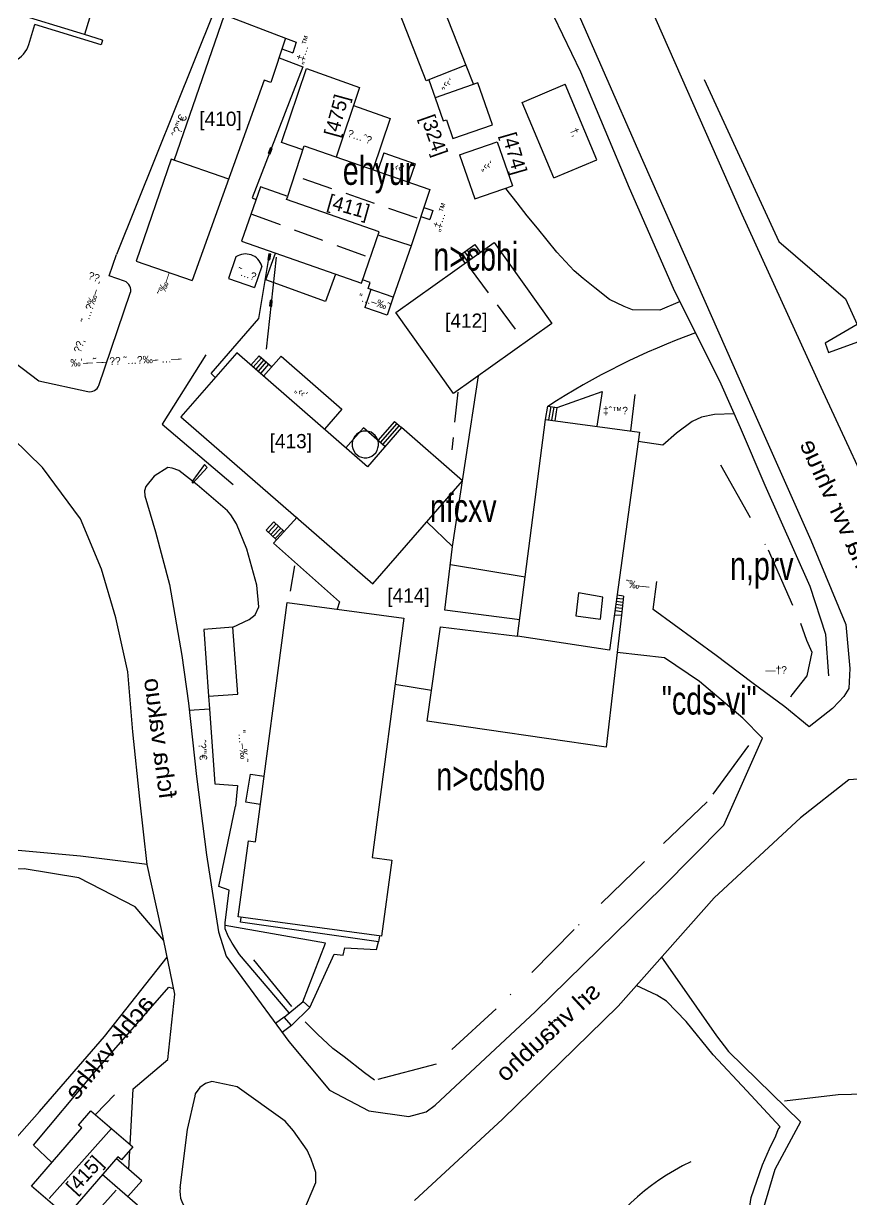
# Model space of a CAD drawing. Header units: millimetres. Extents: x 206768 to 208678, y 737854 to 739416.
# Drawn here: x 207694.6 to 207781.8, y 738370.9 to 738494.7 of the extents above; entities that cross this region are included whole.
import ezdxf
from ezdxf.enums import TextEntityAlignment as Align

# ---------------------------------------------------------------- set-up
doc = ezdxf.new("R2010")
doc.units = ezdxf.units.MM
doc.header["$LTSCALE"] = 0.5
doc.linetypes.add('DIVIDE', pattern=[31.75, 12.7, -6.35, 0, -6.35, 0, -6.35])
doc.linetypes.add('HIDDEN', pattern=[9.525, 6.35, -3.175])
doc.layers.get('0').update_dxf_attribs({"color": 2})
for name, color, linetype in [('1BATIM', 6, 'Continuous'), ('1MADREGOT', 60, 'Continuous'), ('F-KIR-TOMECH', 140, 'Continuous'), ('F-SHAAR', 41, 'HIDDEN'), ('H-HOUSE', 6, 'Continuous'), ('H-MIGDAL', 6, 'Continuous'), ('H-MIVNE', 6, 'Continuous'), ('H-ROOF', 6, 'HIDDEN'), ('H-SCHACHA', 6, 'Continuous'), ('H-ZIBUR', 6, 'Continuous'), ('MISPAR', 1, 'Continuous'), ('R-GESHER', 1, 'Continuous'), ('R-MIDRACHA', 31, 'Continuous'), ('T-KOLTAN', 7, 'Continuous'), ('T-MAICHAL', 7, 'Continuous'), ('TEXT', 7, 'Continuous'), ('W-CANAL', 7, 'DIVIDE'), ('W-PIPE', 7, 'Continuous')]:
    doc.layers.add(name, color=color, linetype=linetype)
for name, color, linetype, lineweight in [('1COVER', 7, 'Continuous', 25), ('1KAV-ASFLT', 7, 'Continuous', 25), ('1PRAT', 12, 'Continuous', 25), ('A-NOTE', 82, 'Continuous', 9), ('R-E-SAFA', 7, 'Continuous', 25), ('R-MER', 7, 'Continuous', 25), ('R-ROAD', 7, 'Continuous', 25), ('rehovot', 7, 'Continuous', 40)]:
    doc.layers.add(name, color=color, linetype=linetype, lineweight=lineweight)
doc.styles.add('NR1', font='narkism$.shx')
doc.styles.add('REHOV-BIG', font='gil1.shx', dxfattribs={"height": 1.8})
doc.styles.add('TRHEBTXT', font='hebtxt')

# ---------------------------------------------------------------- blocks, each defined once
blk = doc.blocks.new('ANOT0')
at = {"style": 'TRHEBTXT', "flags": 8}
blk.add_attdef('TEXT', text='', height=1.6, dxfattribs=at).set_placement((0, -1.16), align=Align.TOP_CENTER)
blk = doc.blocks.new('TR_LOT')
at = {"flags": 8}
blk.add_attdef('LOT', text='', height=3, dxfattribs=at).set_placement((0, 0), align=Align.MIDDLE_CENTER)
blk = doc.blocks.new('ANOT200')
at = {"style": 'TRHEBTXT', "flags": 8}
blk.add_attdef('TEXT', text='', height=1.8, dxfattribs=at).set_placement((0, 0), align=Align.MIDDLE_CENTER)
blk = doc.blocks.new('PIPE-1')
for p, q in [((0.75, 0.2), (-0.75, 0.2)), ((0.75, 0.15), (-0.75, 0.15)), ((0.75, 0.1), (-0.75, 0.1)), ((0.75, 0.05), (-0.75, 0.05)), ((0.75, 0), (-0.75, 0)), ((0.75, -0.05), (-0.75, -0.05)), ((0.75, -0.1), (-0.75, -0.1)), ((0.75, -0.15), (-0.75, -0.15)), ((0.75, -0.2), (-0.75, -0.2))]:
    blk.add_line(p, q)
blk.add_lwpolyline([(-0.75, -0.25), (0.75, -0.25), (0.75, 0.25), (-0.75, 0.25)], close=True)

msp = doc.modelspace()

# ---------------------------------------------------------------- linework, layer by layer
at = {"layer": '1BATIM'}
for p, q in [((207741.18, 738490.29), (207741.98, 738488.25)), ((207737.28, 738488.76), (207737.94, 738486.86)), ((207740.52, 738480.85), (207744.49, 738482.22)), ((207744.49, 738482.22), (207746.09, 738477.59)), ((207732.53, 738481.07), (207731.87, 738479.12)), ((207732.53, 738481.07), (207735.83, 738479.92)), ((207740.52, 738480.85), (207742.12, 738476.22)), ((207735.83, 738479.92), (207735.18, 738477.98)), ((207742.12, 738476.22), (207746.09, 738477.59)), ((207721.73, 738459.68), (207719.89, 738457.57)), ((207721.73, 738459.68), (207728.14, 738454.1)), ((207728.14, 738454.1), (207726.3, 738451.98))]:
    msp.add_line(p, q, dxfattribs=at)
at = {"layer": '1COVER'}
for p, q in [((207695.17, 738492.47), (207695.81, 738494.58)), ((207702.79, 738492.45), (207695.81, 738494.58)), ((207702.93, 738492.93), (207701.02, 738493.52)), ((207702.93, 738492.93), (207702.79, 738492.45)), ((207729.36, 738486.06), (207733.21, 738484.68)), ((207733.21, 738484.68), (207731.4, 738479.29)), ((207716.97, 738470.11), (207716.18, 738467.85)), ((207719.71, 738469.16), (207718.92, 738466.89)), ((207716.18, 738467.85), (207718.92, 738466.89)), ((207731.18, 738466.68), (207730.53, 738464.79)), ((207733.54, 738465.87), (207732.9, 738463.98)), ((207732.9, 738463.98), (207730.53, 738464.79)), ((207730.4, 738452.13), (207728.56, 738450.01)), ((207732.66, 738450.16), (207730.4, 738452.13)), ((207761.92, 738450.32), (207759.31, 738450.68)), ((207714.1, 738423.89), (207714.19, 738422.58)), ((207712.06, 738422.43), (207714.19, 738422.58)), ((207714.19, 738422.58), (207714.75, 738414.67)), ((207715.17, 738403.87), (207716.93, 738412.31)), ((207731.77, 738397.24), (207732, 738398.03)), ((207722.06, 738390.13), (207721.14, 738389.45)), ((207722.84, 738389.25), (207721.84, 738388.51))]:
    msp.add_line(p, q, dxfattribs=at)
msp.add_lwpolyline([(207758.96, 738455.65), (207758.52, 738451.82)], dxfattribs=at)
for centre, radius, start, end in [((207692.54, 738493.27), 2.75, 294.435, 343.0575), ((207717.99, 738468.63), 1.8, 17.1015, 124.3957), ((207774.8, 738353.58), 23.51, 114.9818, 188.8114)]:
    msp.add_arc(centre, radius, start, end, dxfattribs=at)
at = {"layer": '1KAV-ASFLT'}
for p, q in [((207762.1, 738427.92), (207757.11, 738428.49)), ((207768.35, 738410.31), (207772.4, 738419.46)), ((207757.23, 738391.29), (207745.04, 738379.4)), ((207713.17, 738382.72), (207712.68, 738382.06)), ((207713.77, 738383.13), (207713.17, 738382.72)), ((207714.42, 738383.35), (207713.77, 738383.13)), ((207717.11, 738382.79), (207714.42, 738383.35)), ((207722.17, 738379.18), (207717.11, 738382.79)), ((207712.64, 738381.79), (207711.84, 738378.3)), ((207723.02, 738378.17), (207722.17, 738379.18)), ((207745.04, 738379.4), (207735.77, 738370.83)), ((207711.84, 738378.3), (207711.08, 738372.17)), ((207724.48, 738376.14), (207723.02, 738378.17)), ((207724.89, 738375.18), (207724.48, 738376.14)), ((207725.38, 738373.78), (207724.89, 738375.18)), ((207724.02, 738369.5), (207725.4, 738372.73)), ((207725.4, 738372.73), (207725.38, 738373.78))]:
    msp.add_line(p, q, dxfattribs=at)
for points in [[(207716.66, 738561.77), (207720, 738557.1), (207730.24, 738541.09), (207736.22, 738529.41), (207746.43, 738509.65), (207752.72, 738496.36), (207759.26, 738481.48), (207765.52, 738467.28), (207770.75, 738455.45), (207777.49, 738440.31), (207781.19, 738431.44), (207781.6, 738426.82), (207781.52, 738424.69), (207780.98, 738423.86), (207780.45, 738423.29), (207779.8, 738422.61)], [(207747.59, 738521.65), (207747.59, 738521.65), (207752.97, 738512.11), (207759.33, 738499.36), (207770.23, 738474.63), (207778.56, 738456.41), (207785.34, 738441.82), (207792.15, 738426.81), (207800, 738412.62), (207807.37, 738399.56), (207820.94, 738378.31), (207836.04, 738354.86), (207839.24, 738350)], [(207705.83, 738376.71), (207706.14, 738382.57), (207709.8, 738385.66), (207710.54, 738392.54), (207709.15, 738399.35), (207707.61, 738406.2), (207706.85, 738413.06), (207706.1, 738420.13), (207705.58, 738426.44), (207704.34, 738432.15), (207702.8, 738437.25), (207700.6, 738442.55), (207696.59, 738447.95), (207691.88, 738452.56), (207684.99, 738457.55), (207678.92, 738460.74), (207674.02, 738457.06), (207672.69, 738453.6), (207671.74, 738452.13), (207670.92, 738451.4), (207669.89, 738449.95)], [(207779.8, 738422.61), (207777.32, 738420.67), (207774.76, 738422.79), (207771.28, 738425.34), (207767.54, 738428.19), (207760.89, 738433.02), (207761.29, 738435.96)], [(207772.4, 738419.46), (207770.34, 738421.57), (207765.77, 738425.44), (207762.1, 738427.92)], [(207781.49, 738415.1), (207776.43, 738411.09), (207767.31, 738402.68)], [(207829.19, 738350), (207828.78, 738350.64), (207820.49, 738363.59), (207813.27, 738375.17), (207803.03, 738391.57), (207795.48, 738404.25), (207791.16, 738411.81), (207790.15, 738413.28), (207789.58, 738413.74), (207787.6, 738414.5), (207784.5, 738415.31), (207781.49, 738415.1)], [(207722.54, 738387.56), (207726.82, 738382.44), (207730.95, 738380.26), (207735.19, 738379.67), (207736.99, 738380.17), (207737.95, 738380.85), (207748.5, 738390.7), (207761.89, 738403.81), (207768.35, 738410.31)], [(207757.23, 738391.29), (207767.31, 738402.67)]]:
    msp.add_lwpolyline(points, dxfattribs=at)
msp.add_lwpolyline([(207678.67, 738471.33), (207691.8, 738460.4), (207696.23, 738457.07), (207701.38, 738455.95, 0.380703), (207702.54, 738456.6), (207705.85, 738466.29, 0.414214), (207705.23, 738467.56), (207703.62, 738468.11)], format="xyb", dxfattribs=at)
msp.add_arc((207714.06, 738371.8), 3, 172.9123, 228.9597, dxfattribs=at)
at = {"layer": '1MADREGOT'}
for p, q in [((207740.5, 738470.26), (207742.13, 738471.42)), ((207740.77, 738470.46), (207741.35, 738469.65)), ((207741.04, 738470.65), (207741.62, 738469.84)), ((207741.31, 738470.84), (207741.89, 738470.03)), ((207742.13, 738471.42), (207742.7, 738470.61)), ((207740.5, 738470.26), (207741.07, 738469.45)), ((207719.41, 738459.71), (207718.55, 738458.73)), ((207719.66, 738459.49), (207718.8, 738458.51)), ((207719.91, 738459.28), (207719.05, 738458.3)), ((207719.41, 738459.71), (207720.74, 738458.55)), ((207720.16, 738459.06), (207719.3, 738458.08)), ((207720.4, 738458.84), (207719.55, 738457.86)), ((207749.57, 738453.02), (207749.8, 738454.4)), ((207749.8, 738454.4), (207750.81, 738454.26)), ((207749.93, 738452.99), (207750.16, 738454.37)), ((207750.25, 738452.94), (207750.48, 738454.32)), ((207733.66, 738452.81), (207731.92, 738450.81)), ((207733.91, 738452.6), (207732.17, 738450.59)), ((207734.16, 738452.38), (207732.42, 738450.37)), ((207733.66, 738452.81), (207734.41, 738452.16)), ((207720.96, 738442.25), (207720.14, 738441.36)), ((207721.2, 738442.02), (207720.39, 738441.14)), ((207720.96, 738442.25), (207722.06, 738441.23)), ((207720.14, 738441.36), (207721.25, 738440.35)), ((207721.44, 738441.8), (207720.63, 738440.92)), ((207721.69, 738441.58), (207720.87, 738440.69)), ((207721.93, 738441.35), (207721.12, 738440.47)), ((207757.79, 738434.42), (207757.11, 738434.51)), ((207757.79, 738434.42), (207757.56, 738432.43)), ((207757.64, 738433.11), (207756.93, 738433.2)), ((207757.67, 738433.43), (207756.97, 738433.53)), ((207757.71, 738433.76), (207757.02, 738433.86)), ((207757.75, 738434.09), (207757.06, 738434.18)), ((207757.6, 738432.78), (207756.89, 738432.87))]:
    msp.add_line(p, q, dxfattribs=at)
at = {"layer": '1PRAT'}
for p, q in [((207722.2, 738493.15), (207723.32, 738492.72)), ((207723.32, 738492.72), (207722.95, 738491.58)), ((207721.82, 738492.01), (207722.95, 738491.58)), ((207747.1, 738486.38), (207751.65, 738488.28)), ((207754.97, 738480.35), (207751.65, 738488.28)), ((207750.43, 738478.45), (207747.1, 738486.38)), ((207750.43, 738478.45), (207754.97, 738480.35)), ((207736.76, 738475.31), (207737.71, 738474.99)), ((207736.44, 738474.37), (207737.39, 738474.04)), ((207737.71, 738474.99), (207737.39, 738474.04))]:
    msp.add_line(p, q, dxfattribs=at)
at = {"layer": 'F-KIR-TOMECH'}
for points in [[(207713.79, 738459.82), (207709.21, 738452.53), (207716.67, 738446.16)], [(207722.59, 738390.56), (207717.34, 738396.72), (207716.57, 738397.92), (207716.14, 738398.64), (207715.84, 738399.41), (207715.84, 738400.05), (207716.25, 738403.49), (207715.17, 738403.87)]]:
    msp.add_lwpolyline(points, dxfattribs=at)
at = {"layer": 'F-SHAAR'}
for points in [[(207740.32, 738455.87), (207739.71, 738449.83)], [(207722.7, 738434.93), (207723.19, 738437.6)]]:
    msp.add_lwpolyline(points, dxfattribs=at)
at = {"layer": 'H-HOUSE'}
for p, q in [((207703.12, 738500.4), (207701.02, 738493.52)), ((207701.02, 738493.52), (207693.19, 738495.9))]:
    msp.add_line(p, q, dxfattribs=at)
at = {"layer": 'H-MIGDAL'}
msp.add_lwpolyline([(207752.76, 738432.35), (207755.35, 738432.01), (207755.6, 738434.33), (207753.05, 738434.78), (207752.76, 738432.35)], dxfattribs=at)
at = {"layer": 'H-MIVNE'}
for p, q in [((207736.44, 738502.35), (207741.18, 738490.29)), ((207737, 738488.65), (207732.27, 738500.71)), ((207710.48, 738480.27), (207715.76, 738495.59)), ((207715.76, 738495.59), (207722.2, 738493.15)), ((207722.2, 738493.15), (207720.66, 738488.48)), ((207741.18, 738490.29), (207737, 738488.65)), ((207719.95, 738488.73), (207712.38, 738467.65)), ((207720.66, 738488.48), (207719.95, 738488.73)), ((207722.43, 738476.5), (207724.17, 738481.79)), ((207724.17, 738481.79), (207737.4, 738477.21)), ((207710.15, 738480.39), (207706.48, 738469.67)), ((207716.21, 738478.31), (207710.15, 738480.39)), ((207719.55, 738477.5), (207717.55, 738471.76)), ((207722.43, 738476.49), (207719.55, 738477.5)), ((207722.31, 738476.17), (207722.43, 738476.49)), ((207737.4, 738477.21), (207735.41, 738471.3)), ((207732.07, 738472.76), (207722.31, 738476.17)), ((207717.55, 738471.76), (207730.18, 738467.35)), ((207730.18, 738467.35), (207732.07, 738472.76)), ((207735.41, 738471.3), (207732.04, 738472.38)), ((207733.8, 738464.28), (207744.17, 738471.65)), ((207744.17, 738471.65), (207750.24, 738463.11)), ((207735.41, 738471.3), (207733.54, 738465.87)), ((207706.48, 738469.67), (207712.38, 738467.65)), ((207731.12, 738467.43), (207730.3, 738467.69)), ((207730.88, 738466.78), (207731.12, 738467.43)), ((207733.54, 738465.87), (207730.88, 738466.78)), ((207739.87, 738455.73), (207733.8, 738464.28)), ((207750.24, 738463.11), (207739.87, 738455.73)), ((207700.39, 738378.77), (207701.68, 738380.27)), ((207701.68, 738380.27), (207706.11, 738376.47)), ((207700.74, 738378.48), (207700.39, 738378.77)), ((207695.46, 738372.35), (207700.74, 738378.48)), ((207706.11, 738376.47), (207704.92, 738375.09)), ((207704.52, 738375.43), (207699.14, 738369.18)), ((207704.92, 738375.09), (207704.52, 738375.43)), ((207706.62, 738370.32), (207702.9, 738373.56)), ((207699.14, 738369.18), (207695.46, 738372.35))]:
    msp.add_line(p, q, dxfattribs=at)
msp.add_lwpolyline([(207697.3, 738371.04), (207703.87, 738378.4)], dxfattribs=at)
at = {"layer": 'H-ROOF'}
for points in [[(207736.07, 738474.19), (207723.42, 738478.55)], [(207718.65, 738474.61), (207730.72, 738470.17)], [(207741.64, 738468.89), (207746.99, 738461.66)], [(207704.37, 738371.91), (207700.89, 738368.05)]]:
    msp.add_lwpolyline(points, dxfattribs=at)
at = {"layer": 'H-SCHACHA'}
for p, q in [((207721.78, 738482.17), (207724.41, 738489.95)), ((207724.41, 738489.95), (207730, 738487.95)), ((207730, 738487.95), (207727.52, 738480.63)), ((207742.44, 738488.42), (207737.94, 738486.86)), ((207743.97, 738484), (207742.44, 738488.42)), ((207737.94, 738486.86), (207738.78, 738484.42)), ((207738.78, 738484.42), (207739.14, 738484.55)), ((207739.14, 738484.55), (207739.82, 738482.56)), ((207739.82, 738482.56), (207743.97, 738484)), ((207724.03, 738481.37), (207721.78, 738482.17)), ((207716.66, 738431.14), (207713.6, 738430.92)), ((207713.6, 738430.92), (207714.1, 738423.89)), ((207717.16, 738424.11), (207716.66, 738431.14)), ((207714.1, 738423.89), (207717.16, 738424.11))]:
    msp.add_line(p, q, dxfattribs=at)
for points in [[(207727.45, 738468.31), (207726.39, 738465.41), (207720.13, 738467.7), (207721.13, 738470.51)], [(207739.58, 738437.76), (207747.44, 738436.45)], [(207719.54, 738412.49), (207718.02, 738412.73), (207718.49, 738415.69), (207719.94, 738415.49)], [(207705.59, 738371.24), (207707.05, 738372.9), (207704.35, 738375.24)]]:
    msp.add_lwpolyline(points, dxfattribs=at)
at = {"layer": 'H-ZIBUR'}
for p, q in [((207717.05, 738460.04), (207711.18, 738453.29)), ((207730.83, 738448.04), (207717.05, 738460.04)), ((207750.81, 738454.26), (207755.54, 738455.94)), ((207755.54, 738455.94), (207754.96, 738452.29)), ((207750.58, 738452.88), (207750.81, 738454.26)), ((207711.18, 738453.29), (207731.38, 738435.7)), ((207746.63, 738430.2), (207749.57, 738453.02)), ((207749.57, 738453.02), (207759.45, 738451.69)), ((207734.41, 738452.16), (207730.83, 738448.04)), ((207740.84, 738446.57), (207734.41, 738452.16)), ((207759.45, 738451.69), (207756.32, 738428.73)), ((207731.38, 738435.7), (207740.84, 738446.57)), ((207723.43, 738442.72), (207720.91, 738439.98)), ((207720.91, 738439.98), (207727.88, 738433.81)), ((207719.02, 738408.58), (207722.37, 738433.76)), ((207722.37, 738433.76), (207734.65, 738432.12)), ((207727.88, 738433.81), (207727.63, 738433.06)), ((207734.65, 738432.12), (207731.3, 738406.92)), ((207757.56, 738432.43), (207755.97, 738418.53)), ((207756.79, 738432.46), (207757.56, 738432.43)), ((207737.12, 738421.27), (207738.5, 738431.18)), ((207738.5, 738431.18), (207746.63, 738430.2)), ((207756.32, 738428.73), (207746.63, 738430.2)), ((207755.97, 738418.53), (207737.12, 738421.27)), ((207717.21, 738400.66), (207718.28, 738408.68)), ((207718.28, 738408.68), (207719.02, 738408.58)), ((207731.3, 738406.92), (207733.38, 738406.65)), ((207733.38, 738406.65), (207732.31, 738398.64)), ((207732.31, 738398.64), (207717.21, 738400.66)), ((207717.45, 738400.1), (207717.52, 738400.61)), ((207732, 738398.03), (207717.45, 738400.1)), ((207732.08, 738398.67), (207732, 738398.03))]:
    msp.add_line(p, q, dxfattribs=at)
for points in [[(207746.85, 738431.93), (207738.97, 738432.96), (207739.79, 738439.63), (207737.08, 738442.25)], [(207733.72, 738425.15), (207737.57, 738424.52)]]:
    msp.add_lwpolyline(points, dxfattribs=at)
at = {"layer": 'R-E-SAFA'}
msp.add_lwpolyline([(207766.29, 738488.77), (207774.14, 738471.75), (207781.17, 738465.69), (207782.4, 738462.99), (207779.01, 738461.04), (207779.35, 738460.05), (207782.95, 738461.35), (207787.79, 738450.99)], dxfattribs=at)
at = {"layer": 'R-GESHER'}
msp.add_lwpolyline([(207724.05, 738391.76), (207724.76, 738391.15), (207722.84, 738389.25), (207722.06, 738390.13), (207724.05, 738391.76)], dxfattribs=at)
at = {"layer": 'R-MER'}
for p, q in [((207714.75, 738414.67), (207717.12, 738414.51)), ((207717.12, 738414.51), (207716.93, 738412.31)), ((207761.79, 738396.43), (207764.41, 738392.69)), ((207764.41, 738392.69), (207767.58, 738388.14)), ((207767.58, 738388.14), (207768.83, 738386.49)), ((207768.83, 738386.49), (207776.43, 738379.12)), ((207776.43, 738379.12), (207773.7, 738374.08)), ((207773.7, 738374.08), (207772.41, 738369.72))]:
    msp.add_line(p, q, dxfattribs=at)
for points in [[(207707.61, 738406.2), (207700.6, 738407.06), (207693.28, 738407.73), (207686.4, 738407.46), (207684.56, 738407.82), (207680.95, 738408.37), (207678.99, 738409.53), (207678.23, 738411.22)], [(207709.39, 738398.17), (207706.37, 738401.72), (207700.42, 738404.77), (207694.68, 738405.73), (207687.89, 738405.47), (207684.18, 738405.68), (207677.66, 738407.06), (207677.01, 738407.24), (207675.73, 738406.84), (207675.18, 738406.7), (207670.3, 738399.02), (207667.53, 738393.7), (207665.98, 738390.96), (207664.42, 738388.94)], [(207724.03, 738391.74), (207726.4, 738397.9), (207715.84, 738399.75)], [(207724.76, 738391.15), (207727.32, 738396.75), (207728.25, 738396.63), (207728.43, 738397.43), (207731.77, 738397.24)], [(207687.94, 738378.18), (207687.42, 738373.61), (207688.56, 738373.39), (207689.53, 738373.53), (207690.52, 738374.09), (207691.71, 738375.07), (207696.29, 738380.2), (207703.13, 738388.08), (207709.74, 738396.44)], [(207697.58, 738374.82), (207695.66, 738376.66), (207701.93, 738384.17), (207709.89, 738393.26), (207710.41, 738393.12)], [(207770.54, 738366.85), (207771.24, 738371.14), (207772.41, 738374.57), (207773.14, 738376.26), (207773.81, 738377.64), (207774.06, 738378.31), (207774.26, 738378.58), (207770.77, 738382.35), (207767.22, 738386.17), (207764.37, 738389.66), (207762.31, 738391.8), (207761.29, 738392.45), (207759.13, 738393.44)], [(207702.21, 738379.91), (207704.17, 738381.95)]]:
    msp.add_lwpolyline(points, dxfattribs=at)
at = {"layer": 'R-MIDRACHA'}
for p, q in [((207753.29, 738489.54), (207749.17, 738498.1)), ((207758.4, 738477.35), (207753.29, 738489.54)), ((207763.03, 738466.81), (207758.4, 738477.35)), ((207768.06, 738456.71), (207763.03, 738466.81)), ((207770.09, 738452.12), (207768.06, 738456.71)), ((207772.69, 738446.06), (207770.09, 738452.12)), ((207777.44, 738435.42), (207772.69, 738446.06)), ((207779.07, 738430.37), (207777.44, 738435.42)), ((207779.41, 738426.04), (207779.07, 738430.37))]:
    msp.add_line(p, q, dxfattribs=at)
at = {"layer": 'R-ROAD'}
for p, q in [((207714.67, 738495.99), (207704.4, 738470.38)), ((207703.62, 738468.11), (207704.4, 738470.38)), ((207739.79, 738439.63), (207742.51, 738457.61)), ((207757.25, 738391.31), (207757.23, 738391.29)), ((207712.68, 738382.06), (207712.64, 738381.79))]:
    msp.add_line(p, q, dxfattribs=at)
for points in [[(207763.73, 738465.41), (207761.62, 738464.52), (207758.72, 738464.54), (207757.85, 738464.9), (207756.31, 738465.64), (207754.75, 738466.85), (207753.53, 738467.84), (207752.58, 738468.66), (207750.75, 738470.62), (207748.71, 738473.15), (207747.65, 738474.45), (207746.58, 738475.81), (207745.4, 738477.32), (207745.38, 738477.35)], [(207769.44, 738453.6), (207767.35, 738453.53), (207765.98, 738453.24), (207765, 738452.8), (207763.36, 738451.56), (207761.92, 738450.32)], [(207716.66, 738431.14), (207718.35, 738431.95), (207719, 738432.47), (207719.4, 738433.3), (207719.18, 738435.57), (207718.12, 738439.37), (207717.04, 738442.04), (207716.45, 738442.98), (207716.1, 738443.4), (207712.89, 738446.15), (207710.96, 738447.63), (207710.27, 738447.9), (207709.8, 738447.96), (207708.37, 738447.06), (207707.5, 738445.96), (207707.34, 738445.51), (207707.39, 738444.98), (207708.5, 738441.2), (207709.97, 738435.65), (207711.27, 738428.18), (207711.98, 738423.16), (207712.82, 738415.45), (207713.86, 738407.2), (207715.15, 738399.1), (207715.93, 738396.53)], [(207715.93, 738396.53), (207722.54, 738387.56)], [(207705.69, 738374.09), (207705.8, 738376.1)]]:
    msp.add_lwpolyline(points, dxfattribs=at)
msp.add_arc((207791.35, 738390.24), 76.43, 109.8742, 122.9272, dxfattribs=at)
at = {"layer": 'T-KOLTAN'}
msp.add_lwpolyline([(207712.33, 738446.46), (207712.45, 738446.31), (207713.94, 738447.97), (207713.67, 738448.26), (207712.33, 738446.46)], dxfattribs=at)
at = {"layer": 'T-MAICHAL'}
msp.add_lwpolyline([(207731.93, 738450.01), (207731.98, 738450.28), (207731.97, 738450.56), (207731.91, 738450.84), (207731.8, 738451.09), (207731.64, 738451.32), (207731.43, 738451.51), (207731.2, 738451.66), (207730.93, 738451.75), (207730.66, 738451.79), (207730.38, 738451.78), (207730.12, 738451.71), (207729.88, 738451.6), (207729.67, 738451.44), (207729.48, 738451.24), (207729.34, 738451.01), (207729.25, 738450.75), (207729.21, 738450.48), (207729.21, 738450.21), (207729.27, 738449.95), (207729.38, 738449.7), (207729.53, 738449.48), (207729.72, 738449.28), (207729.95, 738449.13), (207730.21, 738449.03), (207730.48, 738448.98), (207730.75, 738448.98), (207731.02, 738449.04), (207731.27, 738449.15), (207731.5, 738449.31), (207731.69, 738449.51), (207731.83, 738449.75), (207731.93, 738450.01)], dxfattribs=at)
at = {"layer": 'W-CANAL'}
for points in [[(207768, 738448.25), (207773.02, 738439.28), (207776.41, 738431.58), (207777.06, 738429.8), (207777.6, 738428.54), (207777.1, 738426.04), (207775.51, 738424.03), (207775.37, 738423.78)], [(207770.95, 738418.7), (207766.58, 738412.78), (207759.98, 738406.49), (207752.58, 738399.34), (207744.38, 738390.99), (207738.04, 738385.18), (207731.57, 738383.49), (207730.5, 738384.25), (207728.37, 738385.96), (207727.16, 738386.82), (207725.55, 738388.32), (207724.26, 738389.63)], [(207722.87, 738391.23), (207717.7, 738397.53)], [(207792.43, 738381.65), (207785.67, 738382.06), (207780.4, 738381.95), (207774.75, 738381.27)]]:
    msp.add_lwpolyline(points, dxfattribs=at)
at = {"layer": 'W-PIPE'}
msp.add_line((207721.51, 738491.06), (207724, 738490.11), dxfattribs=at)
for points in [[(207724, 738490.11), (207718.69, 738476.35), (207719.08, 738476.15)], [(207714.77, 738457.42), (207714.36, 738457.86), (207719.37, 738463.64), (207720.48, 738470.15)], [(207721.2, 738470.09), (207720.14, 738460.4)]]:
    msp.add_lwpolyline(points, dxfattribs=at)

# ---------------------------------------------------------------- block references
at = {"layer": 'MISPAR'}
ref = msp.add_blockref('TR_LOT', (207725.52, 738483.35), dxfattribs=dict(at, xscale=0.5, yscale=0.5, zscale=0.5))
ref.add_attrib('LOT', '[475]', dxfattribs={"layer": '0', "height": 1.5, "rotation": 74.5953, "flags": 8}).set_placement((207727.55, 738484.99), align=Align.MIDDLE_CENTER)
at = {"layer": 'MISPAR', "xscale": 0.5, "yscale": 0.5, "zscale": 0.5}
for p, values in [((207715.35, 738484.65), {'LOT': '[410]'}), ((207741.23, 738463.41), {'LOT': '[412]'}), ((207722.75, 738450.73), {'LOT': '[413]'}), ((207735.14, 738434.48), {'LOT': '[414]'})]:
    msp.add_blockref('TR_LOT', p, dxfattribs=at).add_auto_attribs(values)
at = {"layer": 'MISPAR'}
ref = msp.add_blockref('TR_LOT', (207741.42, 738484.46), dxfattribs=dict(at, xscale=0.5, yscale=0.5, zscale=0.5))
ref.add_attrib('LOT', '[324]', dxfattribs={"layer": '0', "height": 1.5, "rotation": 289.4359, "flags": 8}).set_placement((207737.86, 738482.91), align=Align.MIDDLE_CENTER)
ref = msp.add_blockref('TR_LOT', (207743.63, 738478.92), dxfattribs=dict(at, xscale=0.5, yscale=0.5, zscale=0.5))
ref.add_attrib('LOT', '[474]', dxfattribs={"layer": '0', "height": 1.5, "rotation": 286.0684, "flags": 8}).set_placement((207746.3, 738481.03), align=Align.MIDDLE_CENTER)
ref = msp.add_blockref('TR_LOT', (207728.84, 738475.41), dxfattribs=dict(at, xscale=0.5, yscale=0.5, zscale=0.5))
ref.add_attrib('LOT', '[411]', dxfattribs={"layer": '0', "height": 1.5, "rotation": 344.2121, "flags": 8}).set_placement((207728.84, 738475.41), align=Align.MIDDLE_CENTER)
ref = msp.add_blockref('TR_LOT', (207701.01, 738372.65), dxfattribs=dict(at, xscale=0.5, yscale=0.5, zscale=0.5))
ref.add_attrib('LOT', '[415]', dxfattribs={"layer": '0', "height": 1.5, "rotation": 47.2105, "flags": 8}).set_placement((207701.01, 738373.56), align=Align.MIDDLE_CENTER)
at = {"layer": 'TEXT', "yscale": 0.5, "zscale": 0.5}
for p, xscale, rotation, values in [((207723.16, 738492.24), 0.4999999999741101, 71.74928134522621, {'TEXT': '„‡…™'}), ((207738.73, 738489.33), 0.5000000000236908, 21.43794196195135, {'TEXT': '„‹‹‘'}), ((207753.59, 738483.64), 0.4999999999671905, 292.7432392470333, {'TEXT': '†‚'}), ((207737.59, 738474.63), 0.4999999999968994, 71.39072378052647, {'TEXT': '„‡…™'}), ((207718.72, 738418.72), 0.4999999999977496, 274.6666939753318, {'TEXT': '“…–‰˜'}), ((207714.45, 738418.32), 0.4999999999977496, 274.6666939753318, {'TEXT': 'ˆ\x8c”‘€'})]:
    msp.add_blockref('ANOT0', p, dxfattribs=dict(at, xscale=xscale, rotation=rotation)).add_auto_attribs(values)
at = {"layer": 'TEXT'}
ref = msp.add_blockref('ANOT200', (207710.96, 738485.8), dxfattribs=dict(at, xscale=0.4999999999568163, yscale=0.5, zscale=0.5, rotation=69.97278495626247))
ref.add_attrib('TEXT', 'ˆ\x8c”‘€', dxfattribs={"layer": '0', "height": 0.9, "rotation": 69.9728, "style": 'TRHEBTXT', "flags": 8}).set_placement((207711.01, 738483.91), align=Align.MIDDLE_CENTER)
ref = msp.add_blockref('ANOT0', (207733.98, 738491.29), dxfattribs=dict(at, xscale=0.5000000000236908, yscale=0.5, zscale=0.5, rotation=21.43794196195135))
ref.add_attrib('TEXT', '\x8f…ˆ\x81', dxfattribs={"layer": '0', "height": 0.8, "rotation": 341.5067, "style": 'TRHEBTXT', "flags": 8}).set_placement((207730.13, 738483.14), align=Align.TOP_CENTER)
ref = msp.add_blockref('ANOT0', (207745.68, 738485.95), dxfattribs=dict(at, xscale=0.5000000000236908, yscale=0.5, zscale=0.5, rotation=21.43794196195135))
ref.add_attrib('TEXT', '„‹‹‘', dxfattribs={"layer": '0', "height": 0.8, "rotation": 15.3612, "style": 'TRHEBTXT', "flags": 8}).set_placement((207743.21, 738480.13), align=Align.TOP_CENTER)
ref = msp.add_blockref('ANOT0', (207738.12, 738487.97), dxfattribs=dict(at, xscale=0.5000000000236908, yscale=0.5, zscale=0.5, rotation=21.43794196195135))
ref.add_attrib('TEXT', '„‹‹‘', dxfattribs={"layer": '0', "height": 0.8, "rotation": 341.5067, "style": 'TRHEBTXT', "flags": 8}).set_placement((207734.16, 738479.98), align=Align.TOP_CENTER)
ref = msp.add_blockref('ANOT0', (207703.22, 738468.24), dxfattribs=dict(at, xscale=0.5000000000047737, yscale=0.5, zscale=0.5, rotation=341.1130799217187))
ref.add_attrib('TEXT', '\x8c\x8e‚', dxfattribs={"layer": '0', "height": 0.8, "rotation": 341.1131, "style": 'TRHEBTXT', "flags": 8}).set_placement((207702.26, 738468.36), align=Align.TOP_CENTER)
ref = msp.add_blockref('ANOT0', (207710.2, 738467.21), dxfattribs=dict(at, xscale=0.5000000000146576, yscale=0.5, zscale=0.5, rotation=71.11247066774055))
ref.add_attrib('TEXT', '˜‰—', dxfattribs={"layer": '0', "height": 0.8, "rotation": 71.1125, "style": 'TRHEBTXT', "flags": 8}).set_placement((207709.08, 738467.47), align=Align.TOP_CENTER)
ref = msp.add_blockref('ANOT0', (207717.45, 738467.4), dxfattribs=dict(at, xscale=0.5000000000000713, yscale=0.5, zscale=0.5, rotation=340.7486387313659))
ref.add_attrib('TEXT', '˜…\x81', dxfattribs={"layer": '0', "height": 0.8, "rotation": 340.7486, "style": 'TRHEBTXT', "flags": 8}).set_placement((207718.25, 738468.71), align=Align.TOP_CENTER)
ref = msp.add_blockref('ANOT0', (207702.4, 738464.86), dxfattribs=dict(at, xscale=0.5000000000437439, yscale=0.5, zscale=0.5, rotation=71.11250696421278))
ref.add_attrib('TEXT', '˜…\x90‰–', dxfattribs={"layer": '0', "height": 0.8, "rotation": 71.1125, "style": 'TRHEBTXT', "flags": 8}).set_placement((207701.22, 738465.08), align=Align.TOP_CENTER)
ref = msp.add_blockref('ANOT0', (207736.52, 738473.14), dxfattribs=dict(at, xscale=0.5000000000236908, yscale=0.5, zscale=0.5, rotation=21.43794196195135))
ref.add_attrib('TEXT', '“…–‰˜', dxfattribs={"layer": '0', "height": 0.8, "rotation": 341.5067, "style": 'TRHEBTXT', "flags": 8}).set_placement((207731.66, 738465.77), align=Align.TOP_CENTER)
ref = msp.add_blockref('ANOT0', (207701.27, 738462.57), dxfattribs=dict(at, xscale=0.5000000000047737, yscale=0.5, zscale=0.5, rotation=341.1130799217187))
ref.add_attrib('TEXT', '\x8c\x8e‚', dxfattribs={"layer": '0', "height": 0.8, "rotation": 71.7193, "style": 'TRHEBTXT', "flags": 8}).set_placement((207700.08, 738460.9), align=Align.TOP_CENTER)
ref = msp.add_blockref('ANOT0', (207703.86, 738456.24), dxfattribs=dict(at, xscale=0.5000000000111384, yscale=0.5, zscale=0.5, rotation=2.495038661545368))
ref.add_attrib('TEXT', '‰’—˜— \x9a\x9a ˜…\x90‰– …—', dxfattribs={"layer": '0', "height": 0.8, "rotation": 2.495, "style": 'TRHEBTXT', "flags": 8}).set_placement((207705.38, 738459.62), align=Align.TOP_CENTER)
ref = msp.add_blockref('ANOT0', (207731.54, 738465.4), dxfattribs=dict(at, xscale=0.5000000000236908, yscale=0.5, zscale=0.5, rotation=21.43794196195135))
ref.add_attrib('TEXT', '„‹‹‘', dxfattribs={"layer": '0', "height": 0.8, "rotation": 321.4931, "style": 'TRHEBTXT', "flags": 8}).set_placement((207724.13, 738456.23), align=Align.TOP_CENTER)
ref = msp.add_blockref('ANOT0', (207757.33, 738453.99), dxfattribs=dict(at, xscale=0.5, yscale=0.5, zscale=0.5))
ref.add_attrib('TEXT', '‡ˆ™\x8e', dxfattribs={"layer": '0', "height": 0.8, "style": 'TRHEBTXT', "flags": 8}).set_placement((207756.94, 738454.34), align=Align.TOP_CENTER)
ref = msp.add_blockref('ANOT0', (207763.42, 738435.28), dxfattribs=dict(at, xscale=0.5000000000146576, yscale=0.5, zscale=0.5, rotation=71.11247066774055))
ref.add_attrib('TEXT', '˜‰—', dxfattribs={"layer": '0', "height": 0.8, "rotation": 353.8858, "style": 'TRHEBTXT', "flags": 8}).set_placement((207759.3, 738436), align=Align.TOP_CENTER)
ref = msp.add_blockref('ANOT0', (207772.99, 738428.06), dxfattribs=dict(at, xscale=0.5, yscale=0.5, zscale=0.5))
ref.add_attrib('TEXT', '—†\x81', dxfattribs={"layer": '0', "height": 0.8, "style": 'TRHEBTXT', "flags": 8}).set_placement((207773.86, 738427.05), align=Align.TOP_CENTER)
at = {"layer": 'W-PIPE', "color": 1, "yscale": 0.4000000059604645, "zscale": 0.4000000059604645}
for p, xscale, rotation in [((207720.59, 738481.28), 0.4000000059258808, 248.8961486806911), ((207720.48, 738470.13), 0.4000000059064628, 80.32344054845281), ((207720.67, 738465.24), 0.4000000060172992, 263.756988524748)]:
    msp.add_blockref('PIPE-1', p, dxfattribs=dict(at, xscale=xscale, rotation=rotation))

# ---------------------------------------------------------------- texts
at = {"layer": 'A-NOTE', "style": 'NR1', "width": 0.75}
for s, p in [('ehyur', (207728.23, 738477.7)), ('n>cbhi', (207737.75, 738468.68)), ('nfcxv', (207737.4, 738442.21)), ('n,prv', (207769, 738436.13)), ('"cds-vi"', (207761.81, 738421.96)), ('n>cdsho', (207738.07, 738413.98, 18.5))]:
    msp.add_text(s, height=3, dxfattribs=at).set_placement(p)
at = {"layer": 'rehovot', "ltscale": 2, "style": 'REHOV-BIG', "text_generation_flag": 2, "width": 1.1}
for s, rotation, p in [('fcha vvr vhrue', 294.5196, (207783.18, 738435.31)), ('fcha vakuo', 997.3299, (207708.92, 738413)), ('srl vrtaubho', 1842.8184, (207755.49, 738392.61)), ('achk vxkhe', 1131.3482, (207708.44, 738391.57))]:
    msp.add_text(s, height=1.8, rotation=rotation, dxfattribs=at).set_placement(p)

doc.saveas('drawing.dxf')
